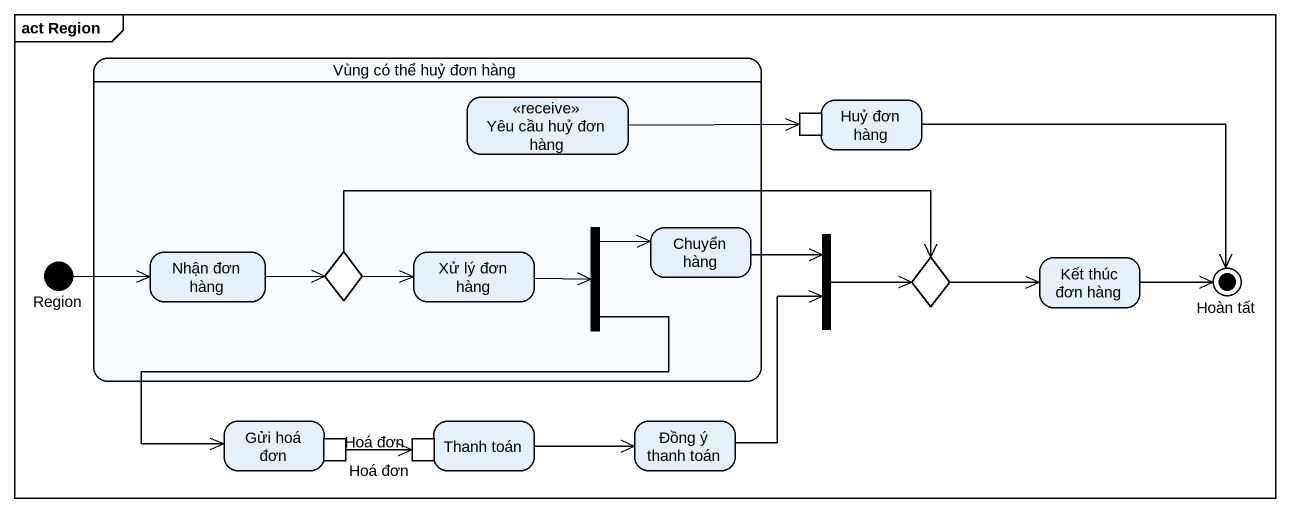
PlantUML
@startuml
mainframe act Region
hide empty description
state "Vùng có thể huỷ đơn hàng" as Vùng_có_thể_huỷ_đơn_hàng {
  state "Yêu cầu huỷ đơn hàng" as Yêu_cầu_huỷ_đơn_hàng <<receive>>
  state "Nhận đơn hàng" as Nhận_đơn_hàng
  state choice1 <<choice>>
  state "Xử lý đơn hàng" as Xử_lý_đơn_hàng
  state fork1 <<fork>>
  state "Chuyển hàng" as Chuyển_hàng
}
state "Huỷ đơn hàng" as Huỷ_đơn_hàng {
  state pin1 <<inputPin>>
}
state Region <<start>>
state fork2 <<join>>
state choice2 <<choice>>
state "Kết thúc đơn hàng" as Kết_thúc_đơn_hàng
state "Hoàn tất" as Hoàn_tất <<end>>
state "Gửi hoá đơn" as Gửi_hoá_đơn {
  state "Hoá đơn" as Hoá_đơn <<outputPin>>
}
state "Thanh toán" as Thanh_toán {
  state "Hoá đơn" as Hoá_đơn_2 <<inputPin>>
}
state "Đồng ý thanh toán" as Đồng_ý_thanh_toán
Yêu_cầu_huỷ_đơn_hàng -right-> pin1
Huỷ_đơn_hàng -right-> Hoàn_tất
Region -right-> Nhận_đơn_hàng
Nhận_đơn_hàng -right-> choice1
choice1 -right-> Xử_lý_đơn_hàng
choice1 -right-> choice2
Xử_lý_đơn_hàng -right-> fork1
fork1 -right-> Chuyển_hàng
fork1 -left-> Gửi_hoá_đơn
Chuyển_hàng -right-> fork2
fork2 -right-> choice2
choice2 -right-> Kết_thúc_đơn_hàng
Kết_thúc_đơn_hàng -right-> Hoàn_tất
Hoá_đơn -right-> Hoá_đơn_2
Thanh_toán -right-> Đồng_ý_thanh_toán
Đồng_ý_thanh_toán -up-> fork2
@enduml
